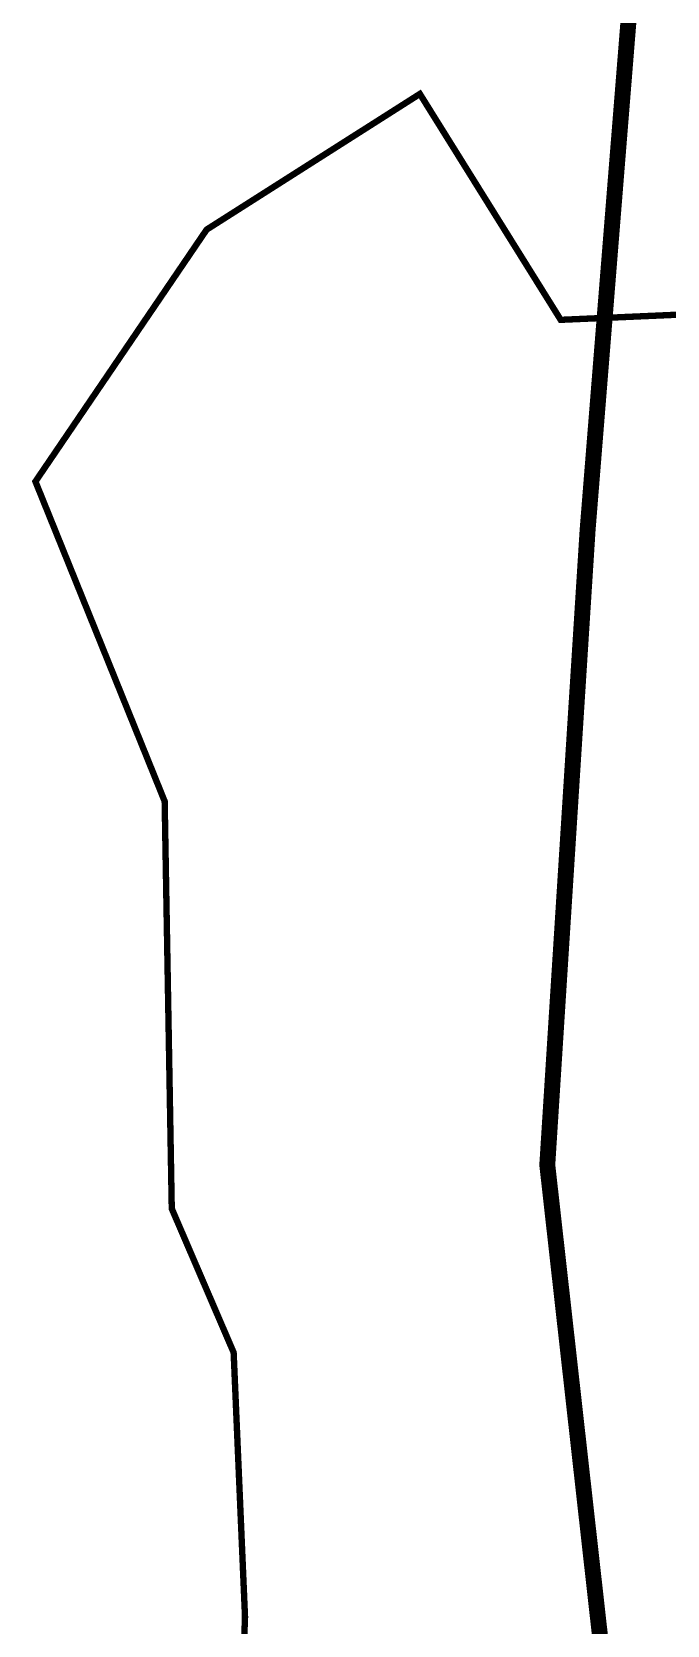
# Model space of a CAD drawing. Header units: metres. Extents: x 561401 to 594056, y 8460144 to 8508504.
# Drawn here: x 575946.5 to 575966.44, y 8489818.29 to 8489868.27 of the extents above; entities that cross this region are included whole.
import ezdxf

# ---------------------------------------------------------------- set-up
doc = ezdxf.new("R2010")
doc.units = ezdxf.units.M
doc.layers.add('1.1. DERECHO DE VIA', color=230, linetype='Continuous')
doc.layers.add('1.2. AFECTADOS BASE GRAFICA ESTATAL NO INSCRITO', color=30, linetype='Continuous')

msp = doc.modelspace()

# ---------------------------------------------------------------- linework, layer by layer
at = {"layer": '1.1. DERECHO DE VIA', "color": 230, "linetype": 'Continuous', "lineweight": 40, "ltscale": 0.2, "const_width": 0.5}
msp.add_lwpolyline([(575987.772, 8489647.089), (575987.649, 8489667.018), (575983.867, 8489686.655), (575979.245, 8489706.109), (575972.324, 8489724.569), (575953.822, 8489737.604), (575949.816, 8489758.138), (575965.151, 8489773.595), (575967.682, 8489793.143), (575964.889, 8489812.94), (575962.674, 8489832.729), (575963.94, 8489852.652), (575965.535, 8489872.499), (575964.568, 8489892.476), (575963.411, 8489912.456), (575966.353, 8489932.341), (575969.477, 8489952.089)], dxfattribs=at)
at = {"layer": '1.2. AFECTADOS BASE GRAFICA ESTATAL NO INSCRITO', "color": 64, "linetype": 'Continuous', "lineweight": -3, "const_width": 0.2}
msp.add_lwpolyline([(575998.904, 8489814.247), (575995.911, 8489819.919), (575993.113, 8489831.415), (575993.44, 8489832.846), (575990.771, 8489842.655), (575983.977, 8489842.685), (575984.79, 8489848.558), (575983.873, 8489857.928), (575979.796, 8489858.437), (575979.389, 8489864.549), (575977.35, 8489864.447), (575971.189, 8489859.593), (575963.095, 8489859.238), (575958.675, 8489866.325), (575951.983, 8489862.069), (575946.609, 8489854.166), (575950.665, 8489844.134), (575950.888, 8489831.356), (575952.83, 8489826.843), (575953.187, 8489818.548), (575952.831, 8489809.007)], dxfattribs=at)

doc.saveas('drawing.dxf')
